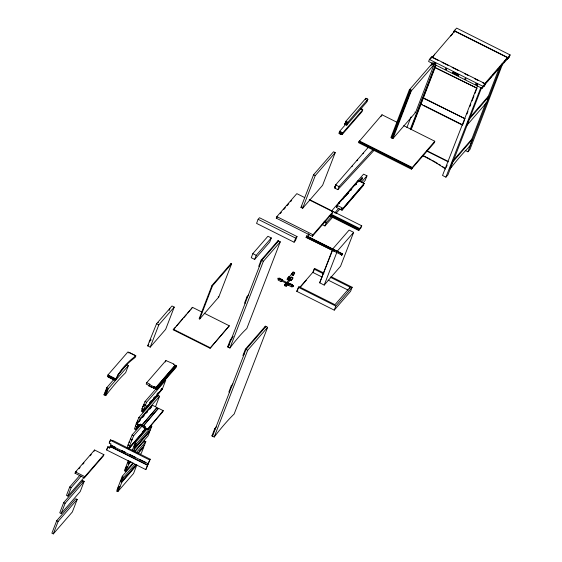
<?xml version="1.0" encoding="UTF-8"?>
<svg xmlns="http://www.w3.org/2000/svg" width="562" height="562" viewBox="0 0 562 562"><rect width="100%" height="100%" fill="white"/><g stroke="black" fill="none" stroke-linecap="round" stroke-linejoin="round"><path stroke-width="0.84" d="M279.216 279.721L277.691 278.956L278.092 278.106L290.308 284.21M292.914 286.578C294.074 283.789 292.788 289.086 291.404 285.833M287.505 278.984C289.795 278.457 285.714 280.255 287.997 279.532M292.837 272.837L293.687 272.823M502.526 64.145L469.965 149.45L467.921 151.803L465.217 150.44M107.96 374.924L107.37 376.456L115.273 380.418A207.238 107.356 21.1 0 1 135.238 357.418L135.828 355.887L127.932 351.924L107.96 374.924L115.863 378.886A207.238 107.356 21.1 0 1 135.828 355.887M108.241 377.032L108.895 375.999L114.536 378.83L114.339 379.336L113.889 379.863L108.241 377.032L108.895 375.999M117.584 375.184L126.717 364.668L128.41 365.518L125.649 372.662A207.238 32.61 -63.4 0 0 105.684 395.662L103.991 394.812L106.745 387.668L113.594 379.786M104.497 394.594L106.92 388.974L107.483 389.255L105.515 394.355L105.059 394.882L104.497 394.594L106.92 388.974M105.059 394.882L107.483 389.255M56.72 520.693L51.894 533.19L53.306 533.9L72.365 511.947L77.191 499.449L75.779 498.74L56.72 520.693L58.132 521.403L77.191 499.449M63.703 502.59L59.769 512.797L61.181 513.499L80.24 491.546L84.174 481.346L82.762 480.636L63.703 502.59L65.115 503.299L84.174 481.346M79.818 475.361L69.73 486.98L66.478 495.403L67.89 496.106L84.145 477.384M75.034 473.232L75.526 471.961L94.585 450.007L103.893 454.672L103.401 455.951L84.342 477.904L75.034 473.232L76.713 471.3M105.684 395.662L108.438 388.518L128.41 365.518M53.306 533.9L58.132 521.403M61.181 513.499L65.115 503.299M67.89 496.106L71.142 487.69L81.23 476.07M113.889 379.863L114.536 378.83M115.273 380.418L115.863 378.886M82.157 482.21L82.762 480.636M94.093 451.279L94.585 450.007M84.342 477.904L84.834 476.632L103.893 454.672M134.761 355.816L134.957 355.303L129.316 352.479L128.86 352.999M145.804 469.614L148.192 463.741L110.581 445.252L111.072 443.973L109.239 443.053L110.321 440.25L110.665 439.856L112.498 440.777L112.779 440.453L150.166 459.203L145.804 469.614L106.583 449.944L108.002 446.748L109.836 447.661L109.499 448.054L107.665 447.134M108.002 446.748L106.583 449.944M110.665 439.856L109.239 443.053M169.148 310.287L169.879 308.39L171.979 305.974L174.234 307.105L165.65 329.36L150.223 347.133L147.68 345.862L149.253 341.78L150.967 339.806M149.253 341.78L156.552 323.747L169.879 308.39M150.932 339.919L150.953 340.101M109.499 448.054L110.581 445.252M110.124 447.338L111.009 445.041M150.223 347.133L158.807 324.878L174.234 307.105M169.401 309.901L169.717 309.325M146.745 382.666L146.197 384.071L149.302 385.623L149.843 384.218L146.745 382.666L165.916 360.579L173.876 364.007L173.532 364.401L175.225 365.251L155.857 387.843L156.419 388.131L175.794 365.532L176.637 365.96L176.096 367.358L156.924 389.445L148.965 386.017L149.843 384.218M129.253 441.704L129.618 441.514L129.197 442.287L129.478 441.444M136.159 423.811C137.233 422.027 135.849 424.465 136.524 423.622M142.741 406.755C143.816 404.97 142.432 407.415 143.106 406.565M146.134 428.602L128.656 448.736L128.087 448.455L128.284 447.942L128.853 448.223L129.885 445.547L129.541 445.94L127.988 445.16L132.119 434.946L140.577 425.202M139.643 425.132L136.257 429.031L135.695 428.75L135.892 428.237L136.454 428.518L137.24 426.481L136.903 426.874L135.351 426.094L138.842 417.538L158.013 395.458L159.566 396.231L155.625 406.438M161.737 388.869L162.299 389.15L143.127 411.236L142.565 410.948L142.762 410.443L143.324 410.724L143.914 409.192L143.577 409.586L142.024 408.806L145.017 401.528L156.299 388.539M127.11 447.935L128.333 444.767L127.988 445.16M136.77 423.46L136.475 424.226L139.573 425.785L140.605 424.169L142.017 424.879L157.051 407.562L152.534 405.3L136.77 423.46L139.868 425.02L140.605 424.169M204.238 313.231L229.31 325.805L210.055 348.264L173.229 329.796L192.485 307.337L201.891 312.05M151.059 386.937L151.621 387.225L151.108 386.811M129.541 445.94L133.672 435.726L142.13 425.982M136.903 426.874L137.838 424.451M143.577 409.586L146.57 402.308L165.748 380.221L162.495 388.637L143.324 410.724M135.351 426.094L135.688 425.701L134.409 429.017L135.962 429.797L136.257 429.031M139.369 420.973L140.388 418.318L159.566 396.231M142.024 408.806L142.362 408.412L141.28 411.222L142.832 412.002L143.127 411.236M153.475 388.279L154.36 386.487L156.053 387.337L175.225 365.251M153.819 387.892L154.36 386.487M139.573 425.785L139.868 425.02M165.376 361.984L165.916 360.579M155.857 387.843L156.053 387.337M161.42 412.178L162.263 412.599L163.261 410.674L158.463 408.272L143.233 426.094L141.821 425.385L142.017 424.879M118.02 489.031L117.458 488.743L122.284 476.246L133.489 463.334M132.955 462.877L125.628 471.307L124.785 470.886L125.523 470.036L124.813 469.677L125.108 468.912L125.677 469.2L125.874 468.687L125.305 468.406L128.34 460.559M132.274 450.359L135.224 442.701L146.991 429.15M156.419 388.131L175.794 365.532M116.931 491.223L118.463 487.275L119.2 486.425L120.043 486.847L121.764 482.386L136.798 465.069L133.552 473.485L117.781 491.652L116.931 491.223L117.669 490.373L116.966 490.022L117.261 489.256L117.823 489.537M134.922 464.254L123.099 477.876L121.568 481.831L120.725 481.402L122.987 476.604L122.284 476.246M124.785 470.886L126.064 467.57L126.907 467.991L127.644 467.141L128.733 464.338L130.96 461.774M128.698 460.728L127.932 462.723L128.782 463.144L129.52 462.294L129.225 463.06L128.656 462.779L128.164 464.05L128.733 464.338M135.224 442.701L135.927 443.06L134.107 446.713L134.957 447.141L135.695 446.291L134.142 448.56L134.711 448.841L149.745 431.525L149.176 431.244L134.142 448.56M117.978 489.586L119.2 486.425M120.725 481.402L122.685 477.391M126.036 468.708L126.801 466.72L127.644 467.141M134.845 445.863L135.927 443.06M156.924 389.445L157.465 388.04L176.637 365.96M117.781 491.652L120.043 486.847M125.628 471.307L126.907 467.991M128.782 463.144L129.548 461.156M134.957 447.141L136.039 444.331L151.81 426.172L150.258 425.392M143.233 426.094L158.463 408.272M121.694 480.826L122.305 480.981L121.462 480.552M133.384 451.223L134.711 448.841M162.263 412.599L162.46 412.094L147.687 429.396L147.932 428.757L147.195 429.607L144.09 428.047L145.122 426.432L143.429 425.589M145.122 426.432L144.09 428.047M157.5 396.779L158.013 395.458M192.485 307.337L191.171 309.135M162.299 389.15L142.832 412.002M147.195 429.607L163.261 410.674M141.821 425.385L157.051 407.562M143.198 446.741L143.76 447.022L141.399 453.141L140.275 454.44M137.571 453.443L144.251 445.743L145.832 441.662L144.279 440.889L143.823 441.409L144.385 441.69L143.823 442.343L143.254 442.062L134.852 451.743M149.745 431.525L148.066 435.859L134.55 451.434M135.203 447.563L150.237 430.246L151.81 426.172M211.979 285.454L199.138 318.738L199.7 319.019L218.758 297.066L231.607 263.782L231.038 263.494L211.979 285.454L212.541 285.735L231.607 263.782M199.7 319.019L212.541 285.735M147.968 464.001L150.166 459.203M230.413 265.123L231.038 263.494M258.134 219.299L256.56 223.381L294.088 242.208L295.45 240.641L297.024 236.56L259.496 217.733L258.134 219.299L295.661 238.126L297.024 236.56M210.055 348.264L229.31 325.805M252.83 253.638L251.256 257.719L254.642 259.419L269.732 242.039L271.305 237.958L267.919 236.258L252.83 253.638L256.216 255.338L271.305 237.958M254.642 259.419L256.216 255.338M309.128 199.798L332.95 211.748L332.36 213.279L312.388 236.279L276.272 218.161L276.862 216.637L296.827 193.637L304.513 197.487M259.321 266.564L258.759 266.283L261.119 260.157L278.021 240.684L280.276 241.822L246.816 328.545A148.804 23.414 -63.4 0 0 229.907 348.019L227.652 346.887L230.406 339.743L233.223 336.498M248.636 294.945L246.943 296.891L244.582 303.009L245.144 303.297M228.214 347.168L261.681 260.438L278.583 240.972M229.907 348.019L263.374 261.288L280.276 241.822M277.431 242.215L278.021 240.684M243.613 355.57L243.044 355.289L245.404 349.164L265.376 326.171L267.631 327.302L234.164 414.025A206.971 32.568 -63.4 0 0 214.199 437.032L211.944 435.894L214.698 428.75L216.412 426.783M232.949 383.93L231.235 385.897L228.875 392.023L229.437 392.304M212.506 436.175L245.973 349.452L265.938 326.452M300.965 207.413L313.561 174.761L333.533 151.761L335.226 152.611L322.623 185.263L302.658 208.263L300.965 207.413L302.103 206.099M214.199 437.025L247.666 350.302L267.631 327.302M302.658 208.263L315.254 175.611L335.226 152.611M278.626 279.005L278.183 280.15L281.133 281.632L282.314 279.63L279.363 278.155L278.626 279.005L281.576 280.48L282.314 279.63M278.921 279.3L279.363 278.155M294.088 242.208L295.661 238.126M281.133 281.632L281.576 280.48M345.946 124.061L339.666 131.29L338.977 133.082L342.082 134.634L362.047 111.634L362.743 109.85L360.411 108.684M339.188 133.63L340.136 131.831L341.829 132.681L340.881 134.48L339.188 133.63L339.645 133.11M264.786 327.695L265.376 326.171M345.904 121.251L344.815 124.054L346.796 125.045L366.761 102.045L367.843 99.242L365.869 98.252L345.904 121.251L347.878 122.242L367.843 99.242M340.881 134.48L341.829 132.681M344.843 124.209L345.89 122.158L347.302 122.867L346.705 124.399L346.255 124.919L344.843 124.209L345.89 122.158M342.082 134.634L342.771 132.85L362.743 109.85M346.255 124.919L347.302 122.867M287.737 284.583L286.374 286.149L284.541 285.229L285.889 283.037M287.533 278.197L287.091 279.342L288.924 280.262L290.554 277.747L288.72 276.827L287.533 278.197L289.367 279.117M346.796 125.045L347.878 122.242M288.278 277.979L288.72 276.827M286.374 286.149L288.18 283.431L286.346 282.51M291.242 274.565L292.872 272.05L294.706 272.97L293.076 275.485L291.854 274.867M290.554 277.747L286.739 282.7M306.093 237.452L306.81 235.914L342.363 253.743L341.872 255.022L306.093 237.452L306.81 235.914M290.666 278.176L291.109 277.024L292.942 277.944L291.137 280.663L289.915 280.045M288.503 285.327L289.683 283.332L292.633 284.808L291.453 286.81L288.503 285.327L289.24 284.477M293.076 275.485L294.706 272.97M291.137 280.663L292.942 277.944M291.453 286.81L292.633 284.808M312.388 236.279L312.978 234.747L332.95 211.748M365.328 99.657L365.869 98.252M368.419 147.139L335.633 184.905L334.453 187.968L337.839 189.668L373.871 150.532M335.107 187.982L335.676 188.263L335.156 187.856M331.046 276.652L352.156 287.238L350.583 291.32L334.242 310.14L296.715 291.313L298.858 286.578L334.973 304.695L350.175 287.182L330.196 277.164M297.832 289.233L298.605 287.245M337.839 189.668L339.019 186.605L372.69 150.033M322.244 224.575L324.955 225.931L326.136 222.868L331.313 216.911M411.398 169.169L412.29 167.497L411.841 168.017L359.076 141.554L359.532 141.027L358.633 142.699L411.398 169.169L434.089 143.029L434.777 141.245L403.741 125.677M359.076 141.554L382.012 114.781L396.758 122.172M336.371 207.413L337.158 205.369L358.661 180.606L364.302 183.437L342.462 209.092L341.331 208.53L341.134 209.043L342.265 209.605L363.762 184.842L342.019 210.244L336.371 207.413L337.502 206.106M338.886 202.854L339.448 202.151L339.111 202.587M339.448 202.151L339.026 202.924M299.834 287.301L312.781 272.387L314.629 268.418L324.007 273.118M313.055 272.5L314.629 268.418M343.122 199.039L343.895 197.972M344.106 196.84L344.668 196.138M343.459 198.667L343.754 197.901M344.246 196.911L344.443 196.398M346.094 195.632L348.658 192.253L348.503 193.089M348.658 192.253L346.663 194.979M342.019 210.244L342.265 209.605M342.462 209.092L364.302 183.437M350.112 189.914L350.681 189.211L350.344 189.654M350.681 189.211L350.259 189.984M351.011 189.956L351.777 188.888L351.152 190.026M351.636 188.818L351.482 189.654M381.113 116.453L382.012 114.781M356.132 184.301L356.287 183.465L355.451 185.081M355.992 184.231L356.287 183.465M357.516 181.617L357.572 181.041L357.151 181.814L357.713 181.112M358.135 181.969L358.661 180.606M332.788 248.896L349.121 230.076L353.638 232.345L340.544 266.269L324.211 285.089L319.694 282.819L332.163 250.512M332.542 250.336L319.694 282.819M359.905 180.809L361.998 177.831L362.56 178.112L361.036 180.444M324.211 285.089L336.673 252.774M331.376 211.235L363.593 174.129L366.979 175.829L365.202 180.416L362.904 183.022M341.647 255.281L342.363 253.743M409.326 89.885L390.92 137.585L391.623 137.936L392.079 137.416L410.485 89.716L411.047 89.997L392.185 138.217L392.894 138.575L415.585 112.435L433.99 64.735L433.281 64.384L432.831 64.904L432.262 64.623L432.719 64.103L432.016 63.745L409.326 89.885L410.028 90.236L410.485 89.716M391.623 137.936L410.028 90.236M392.185 138.217L411.047 89.997M392.894 138.575L411.3 90.875L433.99 64.735M329.234 215.696L358.682 230.469L359.385 229.31L359.582 228.797L359.125 229.317L330.456 214.937M359.125 229.317L361.738 225.812L309.824 199.77M361.738 225.812L360.952 227.856L358.682 230.469M484.802 84.56L485.147 83.668L431.672 56.846L429.403 59.46L428.616 61.504L482.091 88.325L484.634 84.981M431.672 56.846L430.878 58.265M334.242 310.14L335.816 306.058L352.156 287.238M431.686 57.921L454.616 31.149L507.381 57.612L506.488 59.284M434.405 54.788L434.651 54.156M433.745 63.408L434.096 62.579L435.789 63.429C435.894 65.916 431.356 61.448 435.494 64.194M435.438 64.258L435.789 63.429M464.626 119.818L462.561 125.171L420.517 104.089L423.109 97.704L465.153 118.793L422.884 97.964M434.693 67.356L476.962 88.178L434.693 67.356L435.578 65.059M410.766 129.696L435.803 64.799M349.662 288.51L350.175 287.182M411.307 129.26L422.491 100.282M422.596 100.008L434.826 68.311M434.932 68.044L435.873 65.592M450.984 35.336L450.738 35.975L452.684 33.734M453.576 32.758L453.822 32.118M454.279 31.591L454.363 30.713L507.837 57.535L510.106 54.921L456.632 28.1L453.738 31.465L453.899 31.978M454.616 31.149L453.92 32.308M454.988 30.025L453.492 32.104L453.653 32.617M446.221 69.569L445.322 69.189L445.617 68.424L446.516 68.803L446.158 69.632L446.516 68.803M411.841 168.017L434.777 141.245M452.719 72.927L453.07 72.098L458.718 74.922L458.423 75.687L452.719 72.927L458.423 75.687M458.367 75.758L458.718 74.922M464.929 79.024C465.526 76.615 466.867 80.724 464.992 78.961M475.649 84.426L476 83.59L477.693 84.441L477.342 85.276L475.649 84.426L477.342 85.276M446.242 167.462L447.162 165.08M467.008 113.967L467.956 111.515M469.853 106.604L470.801 104.153M472.066 100.879L473.956 95.969M474.904 93.51L476.801 88.606M449.951 168.762L452.396 162.418M466.867 124.919L468.638 120.331M481.508 87.848L447.956 174.803L445.912 177.156L442.526 175.456L477.377 86.091M482.091 88.325L482.877 86.281L485.147 83.668M484.346 85.087L484.149 85.593L484.844 85.312L483.587 86.78L485.083 84.7L484.915 84.188M484.901 83.864L484.704 84.37L491.588 76.467M487.591 81.469L487.837 80.83M471.258 140.549L485.779 102.909M487.746 97.809L499.667 66.913M450.106 168.958A206.971 32.568 -63.4 0 1 469.607 146.563L472.368 139.418L471.799 139.137L452.979 160.816M469.509 117.964L488.336 96.278L488.905 96.566L486.537 102.684L466.572 125.684M467.921 151.803L501.789 64.04M503.924 62.649C504.859 59.846 507.423 59.094 509.017 57.127L484.001 85.529M506.692 59.396L506.938 58.757M507.289 58.933L507.043 59.572L509.312 56.959L510.106 54.921M507.837 57.535L507.486 58.427L507.943 57.9M406.923 127.483L411.04 116.924M430.998 65.747L432.262 62.494M410.309 129.183L435.648 64.194M445.912 177.156L480.763 87.791M278.963 279.04L279.096 278.59L278.675 279.447M289.135 284.175L289.163 284.435M281.85 280.635L282.047 280.073L281.794 280.733M285.313 285.798C283.81 283.262 284.927 288.468 286.395 284.555M293.259 272.275L293.933 272.17L293.975 272.858M158.379 322.391L158.231 322.771M134.501 355.83L134.957 355.303M149.527 341.921L149.745 341.289M147.68 345.862L148.825 344.541M367.267 99.867L367.717 99.341L366.312 98.638M366.677 101.399L367.127 100.872M361.795 109.681L362.251 109.154L360.558 108.311M173.229 329.796L175.47 327.217M176.594 325.925L182.762 318.823M183.879 317.53L186.682 314.298M187.806 313.006L190.047 310.428M276.272 218.161L277.417 216.848M280.269 213.567L281.407 212.253M283.691 209.619L285.398 207.652M287.112 205.678L288.826 203.711M290.533 201.737L291.678 200.423M429.972 59.2L430.801 58.237M432.459 57.029L433.913 55.35M148.965 386.017L149.302 385.623M78.954 468.715L80.078 467.422M82.881 464.191L84.005 462.905M90.166 455.803L91.29 454.51M151.621 387.225L151.902 386.832M143.303 406.052L142.938 406.242M336.02 184.891L334.861 187.069L335.43 186.415M351.791 166.724L352.353 166.071M357.003 160.711L357.572 160.058M363.017 153.784L363.586 153.131M142.762 410.443L143.886 409.143M146.141 406.544L147.272 405.244M149.527 402.645L151.22 400.699M153.475 398.1L154.599 396.8M156.854 394.201L158.547 392.255M160.802 389.656L161.933 388.356L162.495 388.637M136.721 423.109L136.355 423.298M151.74 406.712L149.85 409.171M138.645 422.076L140.324 420.144M142.565 417.559L144.251 415.627M146.492 413.042L147.609 411.749M137.381 426.797L139.074 424.851M136.454 428.518L139.271 425.272M135.962 429.797L139.91 425.251M420.517 104.089L422.301 104.609M129.056 442.217L129.422 442.027M453.07 72.098L458.662 74.992M348.798 192.323L346.389 194.866M356.427 183.535L355.606 184.245M345.265 196.637L345.834 195.983M361.998 177.831L359.729 180.444L360.291 180.725L362.56 178.112M142.186 432.213L144.441 429.614M128.853 448.223L145.769 428.743M128.923 448.855L146.401 428.715M334.762 212.935L338.788 208.291M361.226 182.453L366.979 175.829M132.534 450.794L133.271 449.944L134.121 450.373M232.099 338.724L230.975 340.024L230.406 339.743M136.257 452.691L145.832 441.662M287.182 279.237L293.308 272.184M128.164 464.05L130.391 461.486M139.861 450.584L142.643 447.38M129.225 463.06L130.335 461.781M290.203 278.071L291.109 277.024M125.305 468.406L126.801 466.72M138.196 453.436L143.76 447.022M284.541 285.229L285.903 283.662M287.477 283.311L290.723 279.567M136.236 464.788L121.202 482.098L121.764 482.386M122.256 481.107L136.735 464.437M117.458 488.743L118.582 487.458M476 83.59L477.693 84.441M296.715 291.313L297.846 290.013M300.094 287.421L306.29 280.283M243.044 355.289L244.189 353.976M337.298 251.158L353.638 232.345M507.381 57.612L484.69 83.745L482.365 82.579M480.749 88.951L481.887 87.637M492.726 75.153L495.01 72.526M496.717 70.552L498.431 68.585M468.933 119.566L488.905 96.566M452.972 161.758L472.368 139.418M324.955 225.931L332.43 217.48M335.879 213.581L339.905 209.029M288.84 277.347L289.282 277.34M291.439 277.48L291.966 277.909M291.945 277.818L292.317 277.171L291.538 277.403M291.952 274.692C293.519 274.797 291.327 273.006 291.762 274.53M431.932 57.282L438.135 60.394M442.02 62.34L448.223 65.452M452.101 67.398L458.311 70.517M464.521 73.629L468.399 75.575M474.609 78.687L478.487 80.633M429.403 59.46L482.877 86.281M434.04 62.642L435.733 63.492M410.59 90.517L411.3 90.875M423.86 105.389L462.006 124.525M414.875 112.084L415.585 112.435M469.045 146.275L469.607 146.563M426.818 150.707L447.837 161.252M426.586 150.974L448.385 161.905M392.079 137.416L392.641 137.697M345.433 122.678L346.845 123.387M359.322 140.914L412.087 167.378M339.666 131.29L342.771 132.85M359.336 141.54L412.094 168.003M339.68 132.351L341.373 133.201M358.879 142.067L411.644 168.53M361.605 178.849L362.167 179.138M358.879 180.957L360.572 181.807M335.633 184.905L339.019 186.605M313.561 174.761L315.254 175.611M337.158 205.369L342.806 208.2M331.573 214.431L359.469 228.425M330.709 214.923L359.385 229.31M330.259 215.45L358.928 229.83M324.843 221.098L325.967 221.66L325.405 222.313L324.274 221.751M324.105 221.85L326.136 222.868M276.862 216.637L312.978 234.747M306.585 236.173L342.139 254.003M307.091 237.571L331.053 249.591M332.599 250.364L334.144 251.144M340.326 254.242L341.872 255.022M314.06 269.072L323.283 273.694M312.781 272.387L322.005 277.01M328.152 280.094L348.131 290.111M291.685 273.413L293.519 274.333M261.119 260.157L263.374 261.288M289.746 278.59L291.58 279.511M298.289 287.231L335.816 306.058M291.833 284.976L293.35 285.742M288.945 284.182L291.896 285.658M281.499 280.867L289.121 284.688M284.983 284.084L286.817 285.004M246.943 296.891L247.512 297.172M218.197 296.785L218.758 297.066M245.404 349.164L247.666 350.302M173.426 329.29L210.251 347.759M156.552 323.747L158.807 324.878M231.235 385.897L231.797 386.178M175.028 365.764L175.59 366.045M156.615 387.618L157.465 388.04M149.506 384.612L154.023 386.881M214.698 428.75L215.26 429.038M108.438 376.519L114.086 379.35M145.017 401.528L146.57 402.308M156.854 408.075L158.266 408.778M143.935 404.331L145.488 405.111M143.598 404.724L145.151 405.504M106.745 387.668L108.438 388.518M106.464 389.494L107.026 389.775M104.946 394.074L105.515 394.355M138.842 417.538L140.388 418.318M137.557 420.854L139.109 421.633M137.219 421.247L138.772 422.027M144.385 427.282L147.49 428.841M149.668 429.965L150.237 430.246M136.966 424.015L145.502 428.3M132.119 434.946L133.672 435.726M130.595 438.901L132.147 439.681M143.689 445.462L144.251 445.743M130.258 439.294L131.81 440.074M135.189 443.91L136.039 444.331M110.321 440.25L149.541 459.92M111.585 445.378L115.477 447.331M121.708 450.457L125.607 452.41M129.499 454.363L135.73 457.489M139.629 459.442L145.853 462.568M110.314 446.263L147.701 465.02M110.089 446.523L147.476 465.28M122.249 477.454L123.099 477.876M118.463 487.275L119.306 487.697M75.526 471.961L84.834 476.632M69.73 486.98L71.142 487.69M103.991 394.812A207.238 32.61 -63.4 0 1 104.911 393.618M211.944 435.894A206.971 32.568 -63.4 0 1 212.865 434.7M227.652 346.887A148.804 23.414 -63.4 0 1 229.233 344.808M422.603 155.33A148.804 125.108 41 0 1 425.427 156.714M426.129 157.065A148.804 125.108 41 0 1 428.932 158.519M429.628 158.891A148.804 125.108 41 0 1 431.012 159.643M432.396 160.409A148.804 125.108 41 0 1 435.824 162.383M436.505 162.79A148.804 125.108 41 0 1 437.861 163.605M439.21 164.441A148.804 125.108 41 0 1 440.559 165.284M442.561 166.57A148.804 125.108 41 0 1 444.542 167.89M422.378 155.59A148.804 125.108 41 0 1 445.631 169.05M291.938 286.037L292.373 285.25L291.952 285.967M284.976 284.758C285.348 286.522 286.437 283.936 284.976 284.758M289.739 279.272C290.118 281.035 291.2 278.443 289.739 279.272M308.461 234.017L307.969 235.295L308.531 235.576L309.023 234.298L308.461 234.017M339.441 202.868L338.76 203.655L339.441 202.868"/></g></svg>
